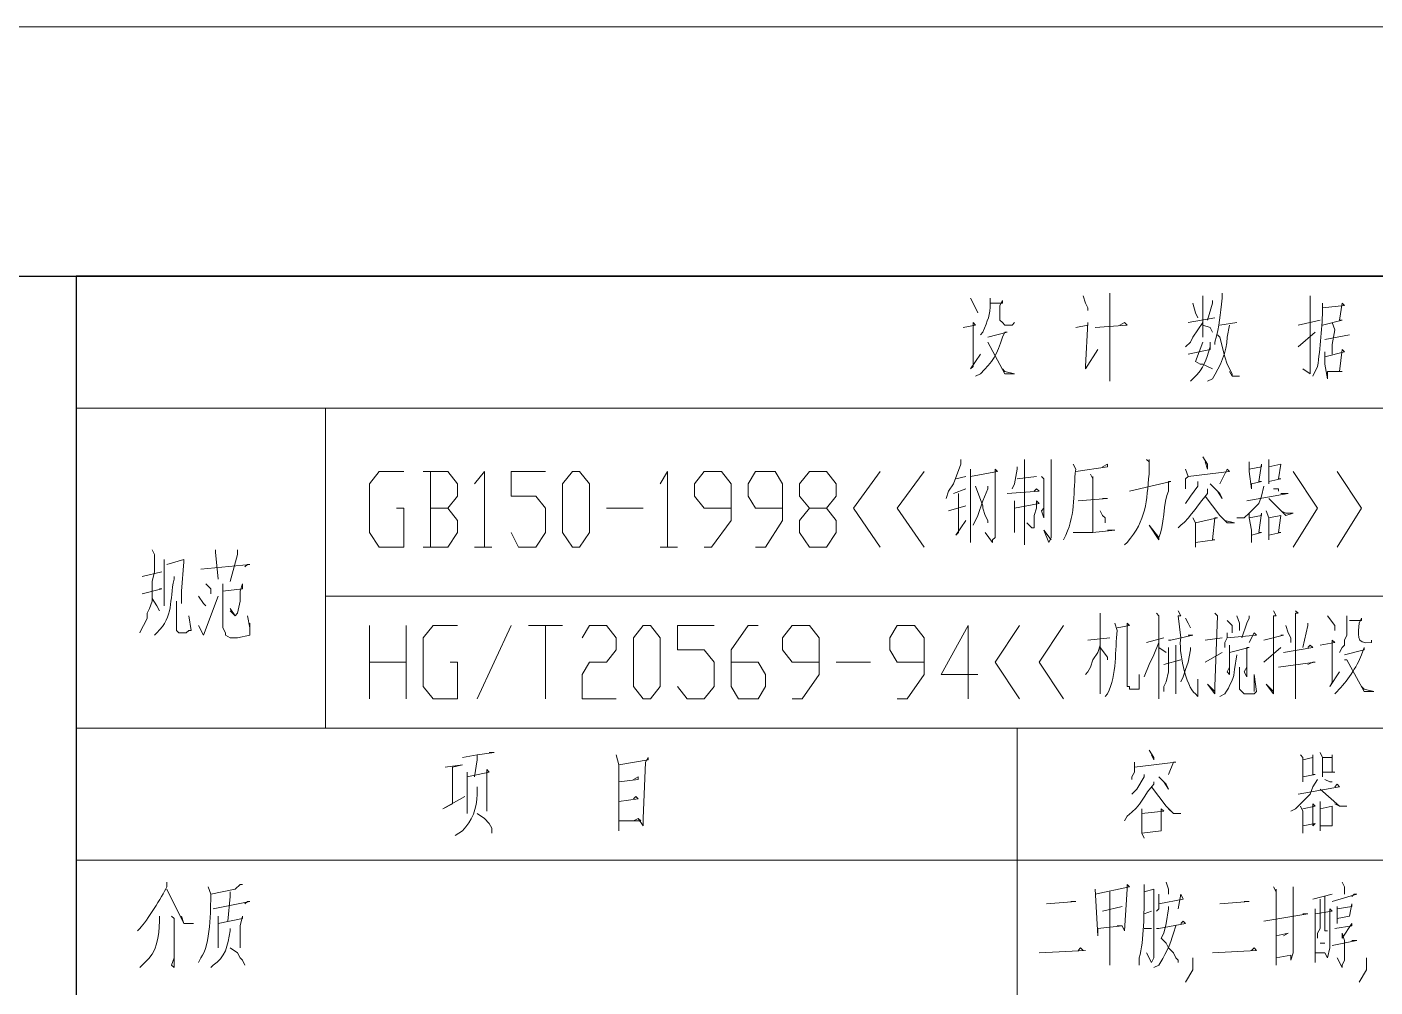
# Model space of a CAD drawing. Header units: millimetres. Extents: x 1435 to 2259, y 1083 to 2249.
# Drawn here: x 2070.7 to 2170, y 2178.3 to 2249.1 of the extents above; entities that cross this region are included whole.
import ezdxf

# ---------------------------------------------------------------- set-up
doc = ezdxf.new("R2010")
doc.units = ezdxf.units.MM
doc.layers.add('1', color=7, linetype='Continuous')

msp = doc.modelspace()

# ---------------------------------------------------------------- linework, layer by layer
at = {"layer": '1', "color": 0, "lineweight": 9}
for points in [[(2259.205, 1082.839), (1435.345, 1082.839), (1435.345, 2249.059), (2259.205, 2249.059), (2259.205, 1082.839)], [(2150.485, 2229.439), (2150.485, 2222.959), (2150.485, 2223.859)], [(2140.225, 2229.079), (2140.585, 2228.359), (2140.765, 2227.999)], [(2141.665, 2228.719), (2142.565, 2228.719), (2142.565, 2228.899), (2142.385, 2228.539), (2142.385, 2227.459), (2142.565, 2227.279), (2142.565, 2227.279), (2142.745, 2227.099), (2142.925, 2227.099), (2143.105, 2227.099), (2143.285, 2227.099), (2143.465, 2227.279)], [(2148.505, 2229.259), (2148.685, 2228.719), (2148.865, 2228.359), (2148.865, 2228.179)], [(2156.605, 2228.719), (2156.785, 2227.999), (2156.965, 2227.639)], [(2157.325, 2229.259), (2157.325, 2228.899), (2157.325, 2226.199), (2157.325, 2226.559), (2157.325, 2226.739)], [(2158.045, 2228.899), (2158.045, 2228.719), (2157.685, 2227.459)], [(2165.245, 2229.259), (2165.245, 2228.899), (2165.245, 2229.079), (2165.245, 2223.679), (2165.245, 2223.499), (2164.705, 2223.859), (2165.245, 2223.499)], [(2166.145, 2228.359), (2167.765, 2228.539), (2167.585, 2228.719), (2167.405, 2227.459), (2167.585, 2227.459), (2166.145, 2227.099)], [(2156.245, 2227.279), (2158.225, 2227.639)], [(2164.345, 2227.099), (2165.965, 2227.459)], [(2139.685, 2226.919), (2140.585, 2227.099), (2140.405, 2227.279), (2140.405, 2226.919), (2140.405, 2224.039), (2140.225, 2223.859), (2140.945, 2224.939)], [(2147.965, 2226.919), (2148.865, 2227.099), (2148.865, 2227.279), (2148.685, 2224.039), (2148.685, 2223.859), (2149.585, 2225.299)], [(2149.405, 2226.919), (2151.745, 2227.099), (2151.565, 2227.279), (2151.205, 2227.099)], [(2157.325, 2227.279), (2156.965, 2226.739), (2156.605, 2226.199), (2156.425, 2225.839), (2156.065, 2225.479)], [(2157.325, 2227.099), (2157.865, 2226.919), (2158.045, 2226.559)], [(2158.585, 2227.099), (2159.845, 2227.279)], [(2164.345, 2225.479), (2165.605, 2226.559)], [(2166.865, 2227.279), (2167.045, 2226.739), (2166.865, 2225.659), (2166.865, 2224.939)], [(2141.485, 2225.839), (2141.485, 2225.839), (2142.745, 2223.499), (2143.465, 2223.499), (2142.745, 2223.679), (2142.565, 2223.859)], [(2157.325, 2225.839), (2156.785, 2224.399), (2157.145, 2224.219), (2157.325, 2224.219), (2157.685, 2224.039), (2158.045, 2223.859)], [(2158.405, 2226.379), (2158.585, 2226.199), (2158.945, 2224.759), (2159.125, 2224.219), (2159.485, 2223.499), (2159.485, 2223.319), (2160.025, 2223.319), (2159.485, 2223.319), (2159.305, 2223.679)], [(2166.325, 2226.019), (2168.125, 2226.379)], [(2166.325, 2225.119), (2166.325, 2224.759), (2166.325, 2224.219), (2166.505, 2223.139), (2166.505, 2223.679), (2167.585, 2223.679), (2167.405, 2223.679), (2167.585, 2225.299), (2167.765, 2225.119), (2166.325, 2224.759)], [(2240.665, 2220.979), (2074.345, 2220.979)], [(2092.705, 2197.399), (2092.705, 2220.979)], [(2139.505, 2217.199), (2139.505, 2216.839), (2138.965, 2215.399), (2138.605, 2214.859), (2138.425, 2214.319)], [(2140.225, 2216.479), (2140.225, 2215.939), (2140.225, 2211.079), (2140.225, 2211.439), (2140.225, 2211.979)], [(2140.225, 2215.939), (2142.205, 2216.299), (2142.025, 2216.479), (2142.025, 2216.119), (2142.025, 2211.439), (2141.845, 2211.259), (2141.845, 2211.079), (2141.305, 2211.799), (2141.845, 2211.079)], [(2143.645, 2216.659), (2143.645, 2216.479), (2143.465, 2215.399), (2143.285, 2215.039)], [(2144.185, 2217.199), (2144.185, 2210.899), (2144.185, 2211.259), (2144.185, 2211.619)], [(2146.165, 2217.199), (2146.165, 2216.839), (2146.165, 2211.619), (2146.165, 2211.439), (2145.985, 2211.079), (2145.625, 2211.979), (2146.165, 2211.259)], [(2147.965, 2216.299), (2150.305, 2216.659), (2150.305, 2216.839), (2149.945, 2216.659)], [(2156.065, 2216.479), (2156.245, 2215.939), (2156.065, 2215.759), (2156.065, 2215.399), (2156.065, 2215.039), (2156.065, 2215.399), (2156.065, 2215.759)], [(2156.245, 2215.939), (2159.305, 2216.299), (2159.125, 2216.479), (2158.585, 2215.399)], [(2157.325, 2217.379), (2157.685, 2216.839), (2157.685, 2216.479), (2157.505, 2217.019)], [(2160.745, 2217.019), (2160.745, 2216.659), (2160.745, 2216.299), (2160.925, 2215.039), (2160.925, 2215.399), (2161.645, 2215.579), (2161.465, 2215.579), (2161.645, 2216.839), (2161.645, 2216.659), (2160.745, 2216.479)], [(2162.185, 2217.199), (2162.185, 2216.659), (2162.185, 2215.939), (2162.185, 2215.399), (2162.185, 2215.579), (2163.085, 2215.759), (2162.905, 2215.759), (2163.085, 2216.839), (2163.085, 2216.839), (2162.185, 2216.659)], [(2097.925, 2213.599), (2098.465, 2213.599), (2098.465, 2210.719), (2096.665, 2210.719), (2095.945, 2211.799), (2095.945, 2215.399), (2096.665, 2216.299), (2098.465, 2216.299)], [(2101.705, 2213.599), (2102.425, 2214.499), (2102.425, 2215.399), (2101.705, 2216.299), (2099.905, 2216.299)], [(2100.445, 2216.299), (2100.445, 2210.719)], [(2103.685, 2215.399), (2104.405, 2216.299), (2104.405, 2210.719)], [(2106.385, 2211.799), (2106.925, 2210.719), (2108.185, 2210.719), (2108.905, 2211.799), (2108.905, 2213.599), (2108.185, 2214.499), (2106.385, 2214.499), (2106.385, 2216.299), (2108.905, 2216.299)], [(2110.885, 2210.719), (2110.165, 2211.799), (2110.165, 2215.399), (2110.885, 2216.299), (2111.425, 2216.299), (2112.145, 2215.399), (2112.145, 2211.799), (2111.425, 2210.719), (2110.885, 2210.719)], [(2117.365, 2215.399), (2117.905, 2216.299), (2117.905, 2210.719)], [(2120.605, 2210.719), (2121.145, 2210.719), (2122.585, 2212.699), (2122.585, 2215.399), (2121.865, 2216.299), (2120.605, 2216.299), (2119.885, 2215.399), (2119.885, 2214.499), (2120.605, 2213.599), (2122.585, 2213.599)], [(2124.385, 2210.719), (2125.105, 2210.719), (2126.365, 2212.699), (2126.365, 2215.399), (2125.825, 2216.299), (2124.385, 2216.299), (2123.845, 2215.399), (2123.845, 2214.499), (2124.385, 2213.599), (2126.365, 2213.599)], [(2128.345, 2210.719), (2127.625, 2211.799), (2127.625, 2212.699), (2128.345, 2213.599), (2129.605, 2213.599), (2130.325, 2214.499), (2130.325, 2215.399), (2129.605, 2216.299), (2128.345, 2216.299), (2127.625, 2215.399), (2127.625, 2214.499), (2128.345, 2213.599)], [(2133.565, 2216.299), (2131.585, 2213.599), (2133.565, 2210.719)], [(2136.805, 2216.299), (2134.825, 2213.599), (2136.805, 2210.719)], [(2139.145, 2215.759), (2139.865, 2215.939)], [(2143.645, 2215.759), (2145.085, 2215.939)], [(2145.445, 2215.939), (2145.625, 2215.759), (2145.625, 2212.879), (2145.445, 2213.419), (2145.625, 2213.599)], [(2149.045, 2216.119), (2149.225, 2215.759), (2149.225, 2215.939), (2149.225, 2211.799)], [(2156.965, 2215.579), (2156.965, 2215.219), (2156.425, 2214.499), (2156.065, 2213.959)], [(2163.985, 2216.299), (2165.785, 2213.599), (2163.985, 2210.719)], [(2167.225, 2216.299), (2169.025, 2213.599), (2167.225, 2210.719)], [(2139.865, 2215.039), (2138.965, 2214.679)], [(2139.325, 2214.679), (2139.325, 2211.799), (2139.145, 2211.619), (2139.865, 2212.699)], [(2141.485, 2215.219), (2141.485, 2215.039), (2141.125, 2214.139), (2140.765, 2213.059), (2140.405, 2212.339)], [(2140.585, 2215.219), (2141.125, 2213.779), (2141.125, 2213.599), (2141.305, 2213.059), (2141.485, 2212.699), (2141.485, 2212.519)], [(2142.925, 2214.679), (2145.265, 2214.859), (2145.265, 2214.859), (2145.085, 2215.039), (2144.905, 2214.859)], [(2157.505, 2214.499), (2158.045, 2213.779), (2158.585, 2213.059), (2159.125, 2212.519), (2159.665, 2212.519), (2158.945, 2212.699), (2158.765, 2212.879)], [(2157.865, 2215.399), (2158.585, 2214.679), (2158.765, 2214.319), (2158.405, 2214.859)], [(2161.825, 2215.219), (2161.645, 2214.499), (2161.465, 2213.959), (2161.105, 2213.599), (2160.745, 2213.239), (2160.385, 2212.879), (2159.845, 2212.879)], [(2160.565, 2214.139), (2163.625, 2214.679), (2163.445, 2214.679), (2163.085, 2214.679)], [(2162.545, 2215.039), (2162.905, 2215.039), (2162.905, 2214.859)], [(2099.905, 2210.719), (2101.705, 2210.719), (2102.425, 2211.799), (2102.425, 2212.699), (2101.705, 2213.599), (2100.445, 2213.599)], [(2113.405, 2213.599), (2116.105, 2213.599)], [(2129.605, 2213.599), (2130.325, 2212.699), (2130.325, 2211.799), (2129.605, 2210.719), (2128.345, 2210.719)], [(2139.865, 2213.779), (2138.605, 2213.419)], [(2143.465, 2214.139), (2143.465, 2213.599), (2143.465, 2211.799), (2143.465, 2212.519)], [(2143.465, 2213.599), (2145.265, 2213.959), (2145.085, 2214.139), (2145.085, 2213.599), (2144.905, 2213.059), (2144.905, 2212.519), (2144.905, 2212.159), (2144.725, 2212.159), (2144.365, 2212.519), (2144.725, 2212.159)], [(2148.145, 2214.139), (2150.305, 2214.319), (2149.945, 2214.319)], [(2162.185, 2214.319), (2163.445, 2213.059), (2163.985, 2213.239), (2163.445, 2213.239), (2163.085, 2213.419)], [(2149.765, 2213.419), (2149.945, 2213.059), (2150.125, 2212.879), (2150.125, 2212.519)], [(2156.605, 2212.879), (2156.785, 2212.519), (2156.785, 2211.079), (2156.785, 2210.719), (2156.785, 2211.079), (2158.225, 2211.259), (2158.045, 2211.259), (2158.225, 2212.879), (2158.405, 2212.879), (2156.785, 2212.519)], [(2160.745, 2213.239), (2160.745, 2212.879), (2160.925, 2211.979), (2160.925, 2211.079), (2160.925, 2211.619), (2161.645, 2211.799), (2161.465, 2211.799), (2161.645, 2213.239), (2161.645, 2213.059), (2160.745, 2212.879)], [(2162.005, 2213.419), (2162.185, 2212.879), (2162.185, 2211.259), (2162.185, 2211.619), (2163.085, 2211.799), (2162.905, 2211.799), (2163.085, 2213.059), (2163.085, 2213.059), (2162.185, 2212.879)], [(2147.785, 2211.799), (2149.225, 2211.799), (2150.845, 2211.979), (2150.665, 2211.979), (2150.305, 2211.979)], [(2079.925, 2210.539), (2080.105, 2210.179), (2080.105, 2209.999), (2080.105, 2208.919), (2079.925, 2208.199), (2079.925, 2207.659), (2079.925, 2207.299), (2079.925, 2206.759), (2079.745, 2206.219), (2079.565, 2205.859), (2079.565, 2205.499), (2079.385, 2205.139), (2079.205, 2204.779), (2079.025, 2204.419)], [(2084.605, 2210.539), (2084.605, 2210.359), (2084.785, 2208.379)], [(2086.225, 2210.539), (2086.225, 2210.179), (2085.685, 2208.199)], [(2103.685, 2210.719), (2104.945, 2210.719)], [(2117.365, 2210.719), (2118.625, 2210.719)], [(2080.825, 2209.819), (2080.825, 2206.399), (2080.825, 2207.119)], [(2081.005, 2209.459), (2082.265, 2209.819), (2082.265, 2209.819), (2082.265, 2209.639), (2082.085, 2207.479), (2082.085, 2206.579), (2082.085, 2206.939), (2082.085, 2207.119)], [(2079.205, 2208.559), (2080.645, 2208.919)], [(2083.525, 2209.099), (2087.125, 2209.459), (2086.945, 2209.459), (2086.765, 2209.279)], [(2079.205, 2207.299), (2080.645, 2207.659), (2080.465, 2207.659), (2080.465, 2207.659)], [(2083.885, 2208.019), (2084.245, 2207.659), (2084.245, 2207.299)], [(2086.945, 2205.679), (2087.125, 2204.779), (2087.125, 2204.419), (2087.125, 2204.239), (2086.225, 2204.059), (2085.685, 2204.059), (2085.325, 2204.239), (2085.325, 2204.419), (2085.145, 2204.779), (2085.145, 2207.479), (2085.145, 2208.019), (2085.145, 2207.479), (2086.585, 2207.659), (2086.585, 2208.019), (2086.405, 2207.479), (2086.405, 2206.759), (2086.225, 2205.859), (2086.045, 2205.679), (2085.685, 2206.219)], [(2079.925, 2206.939), (2080.285, 2206.399), (2080.465, 2206.039)], [(2081.725, 2206.759), (2081.725, 2206.579), (2081.725, 2206.399), (2081.725, 2204.959), (2081.725, 2204.779), (2081.725, 2204.599), (2081.905, 2204.419), (2082.445, 2204.419), (2082.625, 2204.599), (2082.805, 2204.599), (2082.625, 2205.679), (2082.805, 2204.599)], [(2083.345, 2207.119), (2083.705, 2206.579), (2083.885, 2206.399)], [(2083.345, 2204.959), (2083.705, 2204.239), (2084.785, 2207.119)], [(2240.665, 2207.119), (2092.705, 2207.119)], [(2085.685, 2206.039), (2086.045, 2205.679)], [(2149.765, 2205.859), (2149.765, 2205.499), (2149.765, 2199.919), (2149.765, 2200.279), (2149.765, 2200.639)], [(2153.905, 2205.859), (2154.085, 2205.679), (2154.085, 2205.679), (2154.085, 2205.679), (2154.085, 2199.559), (2154.085, 2200.279)], [(2158.225, 2205.859), (2158.405, 2205.679), (2158.405, 2205.679), (2158.225, 2200.459), (2158.225, 2200.099), (2158.225, 2199.919), (2157.685, 2200.639), (2158.225, 2200.099)], [(2159.845, 2205.679), (2160.025, 2205.139), (2160.025, 2204.959), (2160.025, 2204.599)], [(2160.745, 2205.679), (2160.745, 2205.499), (2160.565, 2205.139), (2160.205, 2204.059)], [(2162.545, 2206.039), (2162.725, 2205.679), (2162.545, 2205.679), (2162.545, 2200.099), (2162.545, 2199.919), (2162.005, 2200.639), (2162.545, 2200.099)], [(2164.165, 2206.039), (2164.345, 2205.859), (2164.165, 2205.859), (2164.165, 2199.559), (2164.165, 2200.099), (2164.165, 2200.459)], [(2166.505, 2205.679), (2167.045, 2204.959), (2167.045, 2204.599)], [(2167.945, 2205.679), (2167.945, 2205.319), (2167.945, 2204.779), (2167.945, 2204.239), (2167.765, 2203.879), (2167.765, 2203.519), (2167.585, 2203.339), (2167.405, 2202.979)], [(2087.125, 2205.139), (2087.125, 2204.239)], [(2095.945, 2199.559), (2095.945, 2204.959)], [(2098.645, 2204.959), (2098.645, 2199.559)], [(2101.885, 2202.259), (2102.425, 2202.259), (2102.425, 2199.559), (2100.625, 2199.559), (2099.905, 2200.459), (2099.905, 2204.059), (2100.625, 2204.959), (2102.425, 2204.959)], [(2103.865, 2199.559), (2106.385, 2204.959)], [(2107.645, 2204.959), (2110.165, 2204.959)], [(2108.905, 2204.959), (2108.905, 2199.559)], [(2111.605, 2204.059), (2112.145, 2204.959), (2113.405, 2204.959), (2114.125, 2204.059), (2114.125, 2203.159), (2113.405, 2202.259), (2112.145, 2202.259), (2111.605, 2201.359), (2111.605, 2199.559), (2114.125, 2199.559)], [(2116.105, 2199.559), (2115.385, 2200.459), (2115.385, 2204.059), (2116.105, 2204.959), (2116.645, 2204.959), (2117.365, 2204.059), (2117.365, 2200.459), (2116.645, 2199.559), (2116.105, 2199.559)], [(2118.625, 2200.459), (2119.345, 2199.559), (2120.605, 2199.559), (2121.325, 2200.459), (2121.325, 2202.259), (2120.605, 2203.159), (2118.625, 2203.159), (2118.625, 2204.959), (2121.325, 2204.959)], [(2122.585, 2202.259), (2124.565, 2202.259), (2125.105, 2201.359), (2125.105, 2200.459), (2124.565, 2199.559), (2123.125, 2199.559), (2122.585, 2200.459), (2122.585, 2203.159), (2123.845, 2204.959), (2124.565, 2204.959)], [(2127.085, 2199.559), (2127.805, 2199.559), (2129.065, 2201.359), (2129.065, 2204.059), (2128.345, 2204.959), (2127.085, 2204.959), (2126.365, 2204.059), (2126.365, 2203.159), (2127.085, 2202.259), (2129.065, 2202.259)], [(2134.825, 2199.559), (2135.545, 2199.559), (2136.805, 2201.359), (2136.805, 2204.059), (2136.085, 2204.959), (2134.825, 2204.959), (2134.285, 2204.059), (2134.285, 2203.159), (2134.825, 2202.259), (2136.805, 2202.259)], [(2140.765, 2201.359), (2138.065, 2201.359), (2140.045, 2204.959), (2140.045, 2199.559)], [(2143.825, 2204.959), (2142.025, 2202.259), (2143.825, 2199.559)], [(2147.065, 2204.959), (2145.265, 2202.259), (2147.065, 2199.559)], [(2151.025, 2204.779), (2151.925, 2204.959), (2151.745, 2205.139), (2151.745, 2202.259), (2151.745, 2200.819), (2151.745, 2200.459), (2151.925, 2200.459), (2151.925, 2200.279), (2152.105, 2200.279), (2152.465, 2200.279), (2152.645, 2200.279), (2152.645, 2201.359), (2152.645, 2200.279), (2152.465, 2200.279)], [(2156.065, 2205.499), (2156.245, 2205.139), (2156.425, 2204.779)], [(2159.125, 2205.319), (2159.485, 2204.959), (2159.485, 2204.419)], [(2163.445, 2204.959), (2163.625, 2204.419), (2163.805, 2204.059), (2163.805, 2203.699)], [(2165.065, 2205.139), (2165.065, 2204.959), (2164.705, 2203.339)], [(2148.865, 2203.879), (2150.485, 2204.059)], [(2154.085, 2203.699), (2153.725, 2202.799), (2153.365, 2202.079), (2153.005, 2201.179)], [(2153.185, 2203.699), (2154.445, 2204.059)], [(2154.805, 2203.879), (2154.805, 2203.879), (2154.985, 2203.879), (2156.605, 2204.239), (2156.425, 2204.239), (2156.245, 2204.239)], [(2157.505, 2203.879), (2158.765, 2204.059)], [(2159.125, 2204.419), (2159.125, 2204.059), (2158.945, 2203.699), (2158.945, 2203.519), (2158.945, 2203.339)], [(2159.125, 2204.059), (2161.285, 2204.239), (2161.105, 2204.419), (2160.745, 2203.699)], [(2161.825, 2203.879), (2163.265, 2204.239), (2163.085, 2204.239), (2163.085, 2204.239)], [(2165.965, 2203.519), (2167.045, 2203.699), (2166.865, 2203.879), (2166.865, 2203.519), (2166.865, 2200.819), (2166.685, 2200.459), (2167.405, 2201.539)], [(2149.765, 2203.519), (2149.585, 2202.979), (2149.225, 2202.439), (2149.045, 2201.899), (2148.865, 2201.539), (2148.685, 2201.359)], [(2149.765, 2203.339), (2150.305, 2202.619), (2150.305, 2202.439)], [(2154.085, 2203.339), (2154.625, 2202.979)], [(2154.805, 2203.339), (2154.805, 2203.159), (2154.805, 2202.979), (2154.805, 2201.539), (2154.625, 2200.819), (2154.445, 2200.459), (2154.445, 2200.099)], [(2155.345, 2203.519), (2155.345, 2203.159), (2155.345, 2199.919), (2155.345, 2200.279), (2155.345, 2200.639)], [(2156.425, 2203.339), (2156.425, 2203.159), (2156.245, 2202.259), (2156.065, 2201.719), (2155.885, 2201.179), (2155.705, 2200.819)], [(2157.505, 2202.259), (2158.765, 2202.979)], [(2159.305, 2203.519), (2159.305, 2201.359), (2159.125, 2201.539), (2159.305, 2201.899)], [(2159.305, 2202.979), (2160.745, 2203.339), (2160.565, 2203.339), (2160.565, 2201.179), (2160.385, 2201.539), (2160.565, 2201.899)], [(2161.825, 2202.259), (2163.085, 2203.339)], [(2163.265, 2202.979), (2165.425, 2203.339), (2165.245, 2203.519), (2165.065, 2203.339)], [(2095.945, 2202.259), (2098.645, 2202.259)], [(2130.325, 2202.259), (2132.845, 2202.259)], [(2154.445, 2202.079), (2155.705, 2202.439)], [(2160.025, 2201.899), (2160.025, 2201.539), (2160.025, 2201.539), (2160.025, 2200.639), (2160.025, 2200.459), (2160.025, 2200.279), (2160.205, 2200.099), (2160.205, 2200.099), (2160.385, 2199.919), (2161.105, 2199.919), (2161.285, 2200.099), (2161.105, 2201.359), (2161.105, 2200.099)], [(2162.905, 2201.899), (2165.605, 2202.259), (2165.425, 2202.259), (2165.065, 2202.079)], [(2167.765, 2202.439), (2167.945, 2202.439), (2169.205, 2200.099), (2169.925, 2200.099), (2169.205, 2200.279), (2169.025, 2200.459)], [(2240.665, 2197.399), (2074.345, 2197.399)], [(2143.645, 2197.399), (2143.645, 1838.299)], [(2153.365, 2195.779), (2153.725, 2195.239), (2153.725, 2195.059), (2153.545, 2195.419)], [(2101.525, 2194.519), (2102.785, 2194.699), (2102.065, 2194.519), (2102.065, 2191.819), (2101.345, 2191.459), (2102.965, 2192.359)], [(2102.785, 2195.239), (2103.865, 2195.419), (2105.125, 2195.599), (2104.945, 2195.599), (2104.765, 2195.599)], [(2103.685, 2193.799), (2103.865, 2195.059), (2103.865, 2195.419)], [(2114.125, 2195.419), (2114.305, 2194.699), (2114.305, 2189.839), (2114.305, 2190.559), (2115.925, 2190.559), (2115.745, 2190.739), (2115.385, 2190.559)], [(2114.305, 2194.699), (2116.465, 2195.059), (2116.465, 2195.239), (2116.285, 2194.879), (2116.105, 2190.739), (2116.105, 2190.379), (2116.105, 2190.199), (2115.745, 2190.739)], [(2152.285, 2194.879), (2152.285, 2194.519), (2152.285, 2194.159), (2152.105, 2193.799), (2152.105, 2193.619), (2152.105, 2193.799), (2152.285, 2194.159)], [(2152.285, 2194.519), (2155.345, 2194.879), (2155.165, 2194.879), (2154.805, 2193.979)], [(2164.525, 2195.419), (2164.705, 2195.239), (2164.705, 2194.699), (2164.705, 2193.439), (2164.705, 2193.799), (2165.605, 2193.979), (2165.425, 2193.979), (2165.425, 2195.419), (2165.425, 2195.239), (2164.705, 2195.059)], [(2165.965, 2195.599), (2166.145, 2195.239), (2166.145, 2193.799), (2166.145, 2194.159), (2167.045, 2194.159), (2166.865, 2194.159), (2166.865, 2195.419), (2166.865, 2195.239), (2166.145, 2195.239)], [(2104.585, 2191.279), (2104.585, 2191.639), (2104.585, 2191.819), (2104.585, 2194.339), (2104.765, 2194.159), (2103.145, 2193.799), (2103.145, 2194.159), (2103.145, 2193.799), (2103.145, 2192.539), (2103.145, 2191.459), (2103.145, 2191.099), (2103.145, 2191.999)], [(2114.305, 2193.439), (2115.745, 2193.619), (2115.745, 2193.799), (2115.385, 2193.619)], [(2153.005, 2193.979), (2153.005, 2193.799), (2152.465, 2192.899), (2152.105, 2192.539)], [(2154.085, 2193.799), (2154.625, 2193.259), (2154.805, 2192.899), (2154.445, 2193.439)], [(2153.545, 2193.079), (2154.085, 2192.359), (2154.625, 2191.639), (2155.165, 2191.099), (2155.705, 2191.099), (2155.165, 2191.099), (2154.805, 2191.459)], [(2165.785, 2193.619), (2165.425, 2193.079), (2165.245, 2192.539), (2164.885, 2192.179), (2164.525, 2191.819), (2164.165, 2191.459), (2163.805, 2191.279)], [(2164.345, 2192.539), (2167.405, 2193.079), (2167.225, 2193.259), (2167.045, 2193.079)], [(2165.965, 2192.899), (2167.405, 2191.639), (2167.945, 2191.639), (2167.405, 2191.639), (2167.045, 2191.819)], [(2166.325, 2193.619), (2166.685, 2193.439), (2166.865, 2193.439)], [(2114.305, 2191.999), (2115.745, 2192.179), (2115.565, 2192.359), (2115.385, 2192.179)], [(2164.525, 2191.639), (2164.705, 2191.279), (2164.705, 2190.559), (2164.705, 2189.659), (2164.705, 2190.199), (2165.605, 2190.379), (2165.425, 2190.199), (2165.425, 2191.819), (2165.605, 2191.639), (2164.705, 2191.459)], [(2165.965, 2191.999), (2165.965, 2191.459), (2165.965, 2189.839), (2165.965, 2190.199), (2166.865, 2190.199), (2166.865, 2190.199), (2166.865, 2191.639), (2166.865, 2191.639), (2165.965, 2191.459)], [(2103.865, 2191.099), (2104.405, 2190.739), (2104.765, 2190.379), (2104.945, 2190.019), (2104.945, 2189.659)], [(2152.825, 2191.459), (2152.825, 2191.099), (2152.825, 2189.659), (2153.005, 2189.299), (2152.825, 2189.659), (2154.265, 2189.839), (2154.265, 2189.839), (2154.265, 2191.459), (2154.445, 2191.279), (2152.825, 2191.099)], [(2240.665, 2187.679), (2074.345, 2187.679)], [(2086.585, 2185.879), (2086.405, 2185.879), (2086.045, 2185.519), (2084.245, 2185.159)], [(2149.405, 2185.159), (2151.925, 2185.699), (2151.745, 2185.879), (2151.745, 2185.519), (2151.565, 2182.459), (2151.385, 2182.819)], [(2154.625, 2186.059), (2154.805, 2185.519), (2154.805, 2185.159)], [(2162.545, 2185.699), (2162.725, 2185.339), (2162.725, 2185.519), (2162.725, 2182.639), (2162.725, 2181.199), (2162.725, 2179.939), (2162.725, 2180.479), (2163.805, 2180.659), (2163.805, 2180.299), (2163.985, 2180.839), (2163.985, 2182.279), (2163.985, 2185.519), (2163.985, 2185.519), (2163.985, 2185.699)], [(2167.585, 2186.059), (2167.765, 2185.699), (2167.765, 2185.519), (2167.765, 2185.159)], [(2081.005, 2185.519), (2082.265, 2182.999), (2082.985, 2182.999), (2082.265, 2182.999), (2082.085, 2183.539)], [(2085.685, 2185.339), (2085.685, 2184.979), (2085.505, 2183.179)], [(2149.405, 2185.519), (2149.585, 2182.099), (2149.585, 2182.639), (2151.385, 2182.819), (2151.205, 2182.819), (2151.025, 2182.819)], [(2150.485, 2185.339), (2150.485, 2179.939), (2150.485, 2180.299), (2150.485, 2180.839)], [(2154.085, 2185.159), (2154.085, 2184.619), (2154.085, 2184.439), (2154.085, 2184.259), (2154.085, 2184.079), (2153.905, 2183.899)], [(2154.085, 2184.439), (2155.885, 2184.799), (2155.705, 2185.159), (2155.525, 2184.079)], [(2166.865, 2185.159), (2165.425, 2184.799)], [(2165.965, 2184.799), (2165.965, 2183.179), (2165.965, 2182.639), (2165.785, 2182.279), (2165.785, 2182.099), (2165.785, 2181.919)], [(2166.325, 2184.979), (2166.325, 2182.639), (2166.325, 2182.459), (2166.325, 2182.459), (2166.505, 2182.459)], [(2166.865, 2184.619), (2168.665, 2185.159), (2168.485, 2185.159), (2168.305, 2184.979)], [(2084.425, 2184.079), (2087.125, 2184.619), (2086.945, 2184.619), (2086.765, 2184.439)], [(2145.805, 2184.439), (2147.965, 2184.619), (2147.785, 2184.619), (2147.605, 2184.619)], [(2151.385, 2184.259), (2149.945, 2183.899)], [(2153.545, 2183.899), (2153.005, 2183.719)], [(2154.805, 2184.259), (2154.805, 2184.079), (2154.805, 2184.079), (2154.625, 2182.999), (2154.445, 2182.279), (2154.265, 2181.919), (2154.625, 2181.559), (2154.805, 2181.199), (2155.165, 2180.839), (2155.165, 2180.839), (2155.345, 2180.479), (2155.525, 2180.299), (2155.525, 2180.119)], [(2158.585, 2184.439), (2160.745, 2184.619), (2160.565, 2184.619), (2160.385, 2184.619)], [(2161.825, 2183.179), (2165.065, 2183.719), (2164.705, 2183.719)], [(2165.605, 2184.079), (2165.605, 2183.719), (2165.605, 2180.119), (2165.605, 2180.839), (2166.325, 2180.839), (2166.505, 2180.479), (2166.685, 2181.199), (2166.685, 2184.079), (2166.865, 2183.899), (2165.605, 2183.719)], [(2167.225, 2184.259), (2167.225, 2183.899), (2167.225, 2182.999), (2167.225, 2183.359), (2168.125, 2183.539), (2168.125, 2183.539), (2168.305, 2184.439), (2168.305, 2184.259), (2167.225, 2184.079)], [(2081.365, 2183.539), (2081.545, 2183.359), (2081.545, 2179.759), (2081.365, 2179.939), (2081.545, 2180.479)], [(2084.785, 2183.539), (2084.785, 2182.999), (2084.785, 2181.199), (2084.785, 2181.919)], [(2084.785, 2182.999), (2086.585, 2183.359), (2086.585, 2183.539), (2086.405, 2182.819), (2086.405, 2182.099), (2086.405, 2181.559), (2086.405, 2181.199), (2086.405, 2181.559), (2086.405, 2181.919)], [(2153.905, 2182.639), (2154.085, 2182.639), (2156.065, 2182.999), (2155.885, 2183.179), (2155.705, 2182.999)], [(2167.045, 2182.639), (2168.305, 2182.819), (2168.305, 2182.999), (2167.585, 2181.919), (2167.585, 2182.279), (2167.765, 2181.739), (2167.765, 2180.299), (2167.585, 2179.939), (2167.585, 2179.759), (2167.225, 2180.479), (2167.585, 2179.759)], [(2153.545, 2182.639), (2153.005, 2182.639)], [(2162.725, 2182.099), (2163.625, 2182.279), (2163.625, 2182.279), (2163.265, 2182.099)], [(2166.865, 2181.379), (2168.665, 2181.739), (2168.485, 2181.739), (2168.305, 2181.739)], [(2085.685, 2181.199), (2086.225, 2180.839), (2086.405, 2180.479), (2086.585, 2180.299), (2086.765, 2179.939)], [(2145.265, 2180.839), (2148.685, 2181.019)], [(2148.145, 2181.019), (2148.325, 2181.199), (2148.505, 2181.019)], [(2160.925, 2181.019), (2161.105, 2181.199), (2161.285, 2181.019), (2158.045, 2180.839)], [(2165.965, 2181.559), (2166.325, 2181.559)], [(2156.605, 2180.479), (2156.605, 2179.579), (2156.065, 2178.679)], [(2169.385, 2180.479), (2169.385, 2179.579), (2168.845, 2178.679)]]:
    msp.add_lwpolyline(points, dxfattribs=at)
at = {"layer": '1', "color": 0, "lineweight": 25}
for points in [[(2240.665, 1101.199), (1481.425, 1101.199), (1481.425, 2230.699), (2240.665, 2230.699), (2240.665, 1101.199)], [(2240.665, 1828.579), (2240.665, 2230.699), (2074.345, 2230.699), (2074.345, 1760.539)]]:
    msp.add_lwpolyline(points, dxfattribs=at)
at = {"layer": '1', "color": 0, "lineweight": 9}
for points, knots in [([(2158.765, 2229.439), (2158.765, 2229.439), (2158.765, 2229.079), (2158.765, 2229.079), (2158.585, 2227.819), (2158.585, 2227.099), (2158.225, 2225.839), (2158.225, 2225.839), (2158.225, 2225.659), (2158.225, 2225.659)], [0, 0, 0, 0, 1, 1, 1, 2, 2, 2, 3, 3, 3, 3]), ([(2141.665, 2229.079), (2141.665, 2229.079), (2141.665, 2228.719), (2141.665, 2228.719), (2141.665, 2227.819), (2141.485, 2227.459), (2141.125, 2226.559), (2141.125, 2226.559), (2140.945, 2226.379), (2140.945, 2226.379)], [0, 0, 0, 0, 1, 1, 1, 2, 2, 2, 3, 3, 3, 3]), ([(2166.145, 2228.719), (2166.145, 2228.719), (2166.145, 2228.359), (2166.145, 2228.359), (2166.145, 2227.099), (2165.965, 2225.299), (2165.785, 2224.039), (2165.785, 2224.039), (2165.425, 2223.319), (2165.425, 2223.319)], [0, 0, 0, 0, 1, 1, 1, 2, 2, 2, 3, 3, 3, 3]), ([(2141.485, 2226.199), (2141.485, 2226.199), (2142.925, 2226.559), (2142.925, 2226.559), (2142.925, 2226.559), (2142.745, 2226.559), (2142.745, 2226.559), (2142.745, 2226.559), (2142.565, 2226.199), (2142.565, 2226.199), (2142.205, 2224.939), (2141.845, 2224.399), (2140.945, 2223.499), (2140.945, 2223.499), (2140.585, 2223.319), (2140.585, 2223.319)], [0, 0, 0, 0, 1, 1, 1, 2, 2, 2, 3, 3, 3, 4, 4, 4, 5, 5, 5, 5]), ([(2159.305, 2227.099), (2159.305, 2227.099), (2159.125, 2226.199), (2159.125, 2226.199), (2159.125, 2225.119), (2158.585, 2224.039), (2158.045, 2223.139), (2158.045, 2223.139), (2157.685, 2222.959), (2157.685, 2222.959)], [0, 0, 0, 0, 1, 1, 1, 2, 2, 2, 3, 3, 3, 3]), ([(2156.245, 2224.939), (2156.245, 2224.939), (2157.865, 2225.299), (2157.865, 2225.299), (2157.865, 2225.299), (2157.865, 2225.839), (2157.865, 2225.839), (2157.865, 2225.839), (2157.865, 2225.479), (2157.865, 2225.479), (2157.505, 2224.399), (2157.505, 2224.039), (2156.605, 2223.139), (2156.605, 2223.139), (2156.425, 2222.959), (2156.425, 2222.959)], [0, 0, 0, 0, 1, 1, 1, 2, 2, 2, 3, 3, 3, 4, 4, 4, 5, 5, 5, 5]), ([(2147.785, 2216.839), (2147.785, 2216.839), (2147.965, 2216.479), (2147.965, 2216.479), (2147.785, 2214.859), (2147.965, 2213.239), (2147.245, 2211.619), (2147.245, 2211.619), (2147.065, 2211.259), (2147.065, 2211.259)], [0, 0, 0, 0, 1, 1, 1, 2, 2, 2, 3, 3, 3, 3]), ([(2153.185, 2217.199), (2153.185, 2217.199), (2153.365, 2217.019), (2153.365, 2217.019), (2153.365, 2217.019), (2153.365, 2217.199), (2153.365, 2217.199), (2153.365, 2217.199), (2153.365, 2216.119), (2153.365, 2216.119), (2153.185, 2214.139), (2153.185, 2212.699), (2151.745, 2211.079), (2151.745, 2211.079), (2151.565, 2210.899), (2151.565, 2210.899)], [0, 0, 0, 0, 1, 1, 1, 2, 2, 2, 3, 3, 3, 4, 4, 4, 5, 5, 5, 5]), ([(2151.925, 2214.859), (2151.925, 2214.859), (2154.985, 2215.579), (2154.985, 2215.579), (2154.985, 2215.579), (2154.805, 2215.579), (2154.805, 2215.579), (2154.805, 2215.579), (2154.805, 2214.859), (2154.805, 2214.859), (2154.445, 2214.139), (2154.445, 2212.159), (2154.085, 2211.439), (2154.085, 2211.439), (2154.085, 2211.259), (2154.085, 2211.259), (2154.085, 2211.259), (2153.365, 2212.339), (2153.365, 2212.339), (2153.365, 2212.339), (2154.085, 2211.439), (2154.085, 2211.439)], [0, 0, 0, 0, 1, 1, 1, 2, 2, 2, 3, 3, 3, 4, 4, 4, 5, 5, 5, 6, 6, 6, 7, 7, 7, 7]), ([(2157.685, 2215.039), (2157.685, 2215.039), (2157.685, 2214.679), (2157.685, 2214.679), (2157.145, 2214.139), (2156.425, 2212.879), (2155.705, 2212.339), (2155.705, 2212.339), (2155.525, 2212.159), (2155.525, 2212.159)], [0, 0, 0, 0, 1, 1, 1, 2, 2, 2, 3, 3, 3, 3]), ([(2081.545, 2208.559), (2081.545, 2208.559), (2081.545, 2208.379), (2081.545, 2208.379), (2081.185, 2206.759), (2081.545, 2205.679), (2080.285, 2204.419), (2080.285, 2204.419), (2080.105, 2204.239), (2080.105, 2204.239)], [0, 0, 0, 0, 1, 1, 1, 2, 2, 2, 3, 3, 3, 3]), ([(2155.525, 2206.039), (2155.525, 2206.039), (2155.705, 2205.679), (2155.705, 2205.679), (2155.705, 2205.679), (2155.525, 2205.679), (2155.525, 2205.679), (2155.525, 2205.679), (2155.705, 2204.059), (2155.705, 2204.059), (2155.525, 2203.159), (2156.065, 2200.459), (2156.785, 2199.919), (2156.785, 2199.919), (2156.965, 2199.739), (2156.965, 2199.739), (2156.965, 2199.739), (2156.965, 2200.999), (2156.965, 2200.999)], [0, 0, 0, 0, 1, 1, 1, 2, 2, 2, 3, 3, 3, 4, 4, 4, 5, 5, 5, 6, 6, 6, 6]), ([(2150.845, 2205.139), (2150.845, 2205.139), (2151.025, 2204.599), (2151.025, 2204.599), (2150.845, 2203.159), (2151.025, 2201.359), (2150.305, 2199.919), (2150.305, 2199.919), (2150.125, 2199.739), (2150.125, 2199.739)], [0, 0, 0, 0, 1, 1, 1, 2, 2, 2, 3, 3, 3, 3]), ([(2168.125, 2205.319), (2168.125, 2205.319), (2169.025, 2205.319), (2169.025, 2205.319), (2169.025, 2205.319), (2169.025, 2205.499), (2169.025, 2205.499), (2169.025, 2205.499), (2168.845, 2205.139), (2168.845, 2205.139), (2168.845, 2204.419), (2168.485, 2203.519), (2169.745, 2203.699), (2169.745, 2203.699), (2169.745, 2203.879), (2169.745, 2203.879)], [0, 0, 0, 0, 1, 1, 1, 2, 2, 2, 3, 3, 3, 4, 4, 4, 5, 5, 5, 5]), ([(2159.845, 2202.799), (2159.845, 2202.799), (2159.665, 2201.719), (2159.665, 2201.719), (2159.665, 2201.179), (2159.305, 2200.459), (2158.945, 2199.919), (2158.945, 2199.919), (2158.585, 2199.739), (2158.585, 2199.739)], [0, 0, 0, 0, 1, 1, 1, 2, 2, 2, 3, 3, 3, 3]), ([(2167.765, 2202.799), (2167.765, 2202.799), (2169.205, 2203.159), (2169.205, 2203.159), (2169.205, 2203.159), (2169.205, 2203.339), (2169.205, 2203.339), (2169.205, 2203.339), (2169.025, 2202.799), (2169.025, 2202.799), (2168.665, 2201.899), (2167.945, 2200.819), (2167.225, 2200.099), (2167.225, 2200.099), (2167.045, 2199.919), (2167.045, 2199.919)], [0, 0, 0, 0, 1, 1, 1, 2, 2, 2, 3, 3, 3, 4, 4, 4, 5, 5, 5, 5]), ([(2102.245, 2189.479), (2102.245, 2189.479), (2102.785, 2189.839), (2102.785, 2189.839), (2103.505, 2190.559), (2103.865, 2191.459), (2103.865, 2192.539), (2103.865, 2192.539), (2103.865, 2193.079), (2103.865, 2193.079)], [0, 0, 0, 0, 1, 1, 1, 2, 2, 2, 3, 3, 3, 3]), ([(2153.725, 2193.439), (2153.725, 2193.439), (2153.725, 2193.259), (2153.725, 2193.259), (2153.005, 2192.539), (2152.825, 2191.639), (2151.745, 2190.919), (2151.745, 2190.919), (2151.565, 2190.559), (2151.565, 2190.559)], [0, 0, 0, 0, 1, 1, 1, 2, 2, 2, 3, 3, 3, 3]), ([(2081.005, 2186.059), (2081.005, 2186.059), (2081.005, 2185.699), (2081.005, 2185.699), (2080.645, 2184.979), (2079.565, 2183.179), (2079.025, 2182.639), (2079.025, 2182.639), (2078.845, 2182.459), (2078.845, 2182.459)], [0, 0, 0, 0, 1, 1, 1, 2, 2, 2, 3, 3, 3, 3]), ([(2084.065, 2185.699), (2084.065, 2185.699), (2084.245, 2185.159), (2084.245, 2185.159), (2084.245, 2184.079), (2084.245, 2181.379), (2083.525, 2180.479), (2083.525, 2180.479), (2083.345, 2180.119), (2083.345, 2180.119)], [0, 0, 0, 0, 1, 1, 1, 2, 2, 2, 3, 3, 3, 3]), ([(2153.005, 2185.879), (2153.005, 2185.879), (2153.005, 2185.159), (2153.005, 2185.159), (2153.005, 2183.899), (2153.005, 2181.739), (2152.645, 2180.479), (2152.645, 2180.479), (2152.645, 2179.939), (2152.645, 2179.939)], [0, 0, 0, 0, 1, 1, 1, 2, 2, 2, 3, 3, 3, 3]), ([(2153.005, 2185.339), (2153.005, 2185.339), (2153.725, 2185.519), (2153.725, 2185.519), (2153.725, 2185.519), (2153.725, 2185.519), (2153.725, 2185.519), (2153.725, 2185.519), (2153.725, 2185.339), (2153.725, 2185.339), (2153.725, 2183.719), (2153.725, 2182.099), (2153.725, 2180.479), (2153.725, 2180.479), (2153.545, 2180.119), (2153.545, 2180.119), (2153.545, 2180.119), (2153.185, 2180.839), (2153.185, 2180.839), (2153.185, 2180.839), (2153.545, 2180.119), (2153.545, 2180.119), (2153.545, 2180.119), (2153.725, 2180.479), (2153.725, 2180.479)], [0, 0, 0, 0, 1, 1, 1, 2, 2, 2, 3, 3, 3, 4, 4, 4, 5, 5, 5, 6, 6, 6, 7, 7, 7, 8, 8, 8, 8]), ([(2080.465, 2183.539), (2080.465, 2183.539), (2080.465, 2183.179), (2080.465, 2183.179), (2080.465, 2182.099), (2080.285, 2180.839), (2079.385, 2180.119), (2079.385, 2180.119), (2079.025, 2179.759), (2079.025, 2179.759)], [0, 0, 0, 0, 1, 1, 1, 2, 2, 2, 3, 3, 3, 3]), ([(2155.345, 2182.819), (2155.345, 2182.819), (2155.165, 2182.279), (2155.165, 2182.279), (2154.985, 2181.559), (2154.445, 2180.479), (2154.085, 2179.939), (2154.085, 2179.939), (2153.725, 2179.759), (2153.725, 2179.759)], [0, 0, 0, 0, 1, 1, 1, 2, 2, 2, 3, 3, 3, 3]), ([(2085.685, 2182.639), (2085.685, 2182.639), (2085.685, 2182.459), (2085.685, 2182.459), (2085.505, 2181.379), (2085.325, 2180.479), (2084.425, 2179.939), (2084.425, 2179.939), (2084.245, 2179.759), (2084.245, 2179.759)], [0, 0, 0, 0, 1, 1, 1, 2, 2, 2, 3, 3, 3, 3])]:
    msp.add_open_spline(points, degree=3, knots=knots, dxfattribs=at)

doc.saveas('drawing.dxf')
